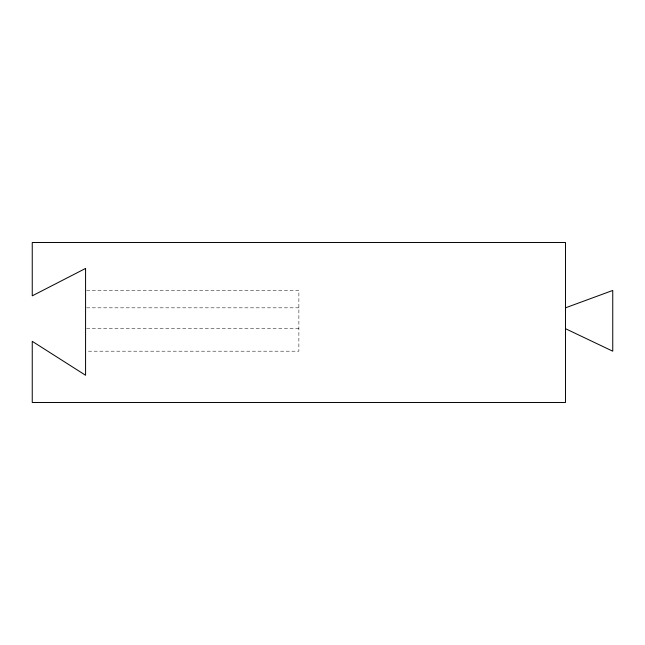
<?xml version="1.0" encoding="UTF-8"?>
<svg xmlns="http://www.w3.org/2000/svg" width="645" height="645" viewBox="0 0 645 645"><rect width="100%" height="100%" fill="white"/><g stroke="black" fill="none" stroke-linecap="round" stroke-linejoin="round"><path stroke-width="0.48" stroke-dasharray="3.23 2.42" d="M86.583 290.452L298.877 290.452L298.877 351.186L86.583 351.186M86.583 307.826L298.877 307.826M86.583 328.7L298.877 328.7"/><path stroke-width="0.97" d="M565.504 307.826L612.75 290.452L612.75 351.186L565.504 328.7M85.575 268.441L32.25 295.837L32.25 242.512L565.504 242.512L565.504 402.488L32.25 402.488L32.25 341.334L85.575 375.253L85.575 268.441"/></g></svg>
